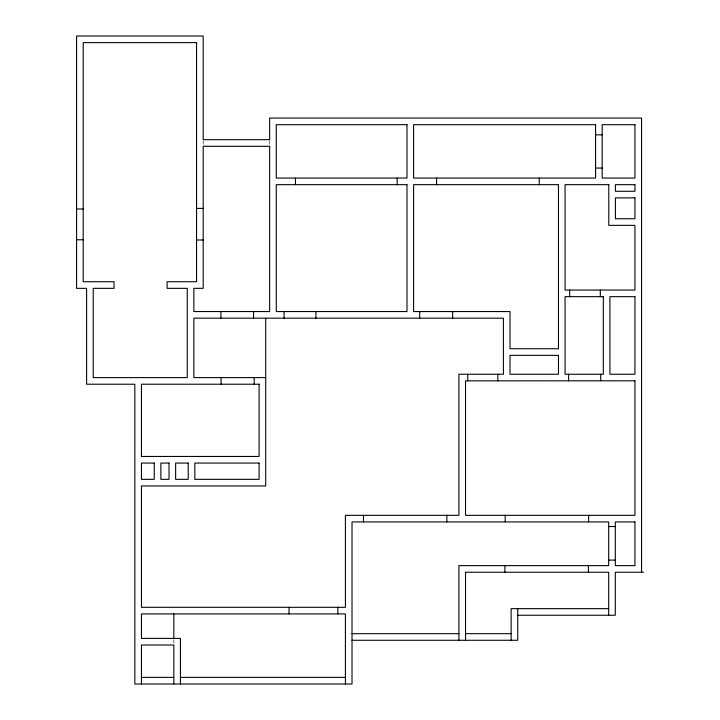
<?xml version="1.0" encoding="UTF-8"?>
<svg xmlns="http://www.w3.org/2000/svg" width="720" height="720" viewBox="0 0 720 720"><rect width="100%" height="100%" fill="white"/><g stroke="black" fill="none" stroke-linecap="round" stroke-linejoin="round"><path stroke-width="0.54" stroke-dasharray="3.6 2.7" d="M269.649 140.778L269.649 145.188M203.184 140.778L203.184 145.188M173.835 639.495L173.835 643.905"/><path stroke-width="1.08" d="M595.575 134.838L602.181 134.838M595.575 168.057L602.181 168.057M196.569 208.395L203.184 208.395M76.59 209.007L83.196 209.007M76.59 239.787L83.196 239.787M196.569 239.994L203.184 239.994M265.707 377.613L193.86 377.613L193.86 318.168L503.406 318.168L503.406 374.238L458.919 374.238L458.919 515.322L345.411 515.322L345.411 607.302L141.453 607.302L141.453 485.955L265.707 485.955L265.707 318.168M608.688 526.527L615.294 526.527M608.688 560.106L615.294 560.106M643.41 572.238L615.294 572.238L615.294 615.249L517.743 615.249M608.688 608.643L511.137 608.643L511.137 640.278M352.017 633.672L458.919 633.672M465.525 633.672L511.137 633.672M352.017 640.278L517.743 640.278L517.743 608.643M141.453 677.394L173.835 677.394M180.441 677.394L345.411 677.394M641.547 572.238L641.547 118.089L269.649 118.089L269.649 139.68L203.184 139.68L203.184 36L76.59 36L76.59 288.342L86.616 288.342L86.616 384.219L134.838 384.219L134.838 684L352.017 684L352.017 521.928L608.688 521.928L608.688 565.623L458.919 565.623L458.919 640.278M608.688 615.249L608.688 572.238L465.525 572.238L465.525 640.278M600.696 374.238L600.696 380.808M600.3 290.052L600.3 296.658M588.627 515.322L588.627 521.928M588.411 565.623L588.411 572.238M569.691 290.052L569.691 296.658M568.602 374.238L568.602 380.808M539.253 178.056L539.253 184.662M505.206 515.322L505.206 521.928M504.909 565.623L504.909 572.238M497.826 374.238L497.826 380.844M467.73 374.238L467.73 380.844M452.682 311.562L452.682 318.168M446.859 515.322L446.859 521.928M436.599 178.056L436.599 184.662M419.697 311.562L419.697 318.168M397.179 178.056L397.179 184.662M363.483 515.322L363.483 521.928M345.411 684L345.411 613.917L141.453 613.917L141.453 638.397L180.441 638.397L180.441 684M337.833 607.302L337.833 613.917M315.927 311.562L315.927 318.168M295.461 178.056L295.461 184.662M289.035 607.302L289.035 613.917M284.076 311.562L284.076 318.168M254.178 377.613L254.178 384.219M253.539 311.562L253.539 318.168M221.094 377.613L221.094 384.219M220.914 311.562L220.914 318.168M173.835 613.917L173.835 638.397M173.835 684L173.835 645.003L141.453 645.003L141.453 684M196.569 42.606L83.196 42.606L83.196 281.736L114.048 281.736L114.048 288.342L93.222 288.342L93.222 377.613L187.254 377.613L187.254 288.342L167.103 288.342L167.103 281.736L196.569 281.736L196.569 42.606M406.989 124.695L276.255 124.695L276.255 178.056L406.989 178.056L406.989 124.695M595.575 124.695L413.595 124.695L413.595 178.056L595.575 178.056L595.575 124.695M634.941 124.695L602.181 124.695L602.181 178.056L634.941 178.056L634.941 124.695M269.649 146.286L203.184 146.286L203.184 288.342L193.86 288.342L193.86 311.562L269.649 311.562L269.649 146.286M406.989 184.662L276.255 184.662L276.255 311.562L406.989 311.562L406.989 184.662M558.468 184.662L413.595 184.662L413.595 311.562L510.012 311.562L510.012 348.75L558.468 348.75L558.468 184.662M608.787 184.662L565.083 184.662L565.083 290.052L634.941 290.052L634.941 225.351L608.787 225.351L608.787 184.662M634.941 184.662L615.402 184.662L615.402 191.277L634.941 191.277L634.941 184.662M634.941 197.883L615.402 197.883L615.402 218.745L634.941 218.745L634.941 197.883M603.315 296.658L565.083 296.658L565.083 374.238L603.315 374.238L603.315 296.658M634.941 296.658L609.921 296.658L609.921 374.238L634.941 374.238L634.941 296.658M558.468 355.356L510.012 355.356L510.012 374.238L558.468 374.238L558.468 355.356M634.941 380.808L465.525 380.844L465.525 515.322L634.941 515.322L634.941 380.808M259.092 384.219L141.453 384.219L141.453 456.462L259.092 456.462L259.092 384.219M154.26 463.068L141.453 463.068L141.453 479.349L154.26 479.349L154.26 463.068M169.02 463.068L160.866 463.068L160.866 479.349L169.02 479.349L169.02 463.068M188.217 463.068L175.635 463.068L175.635 479.349L188.217 479.349L188.217 463.068M259.092 463.068L194.823 463.068L194.823 479.349L259.092 479.349L259.092 463.068M634.941 521.928L615.294 521.928L615.294 565.623L634.941 565.623L634.941 521.928"/></g></svg>
